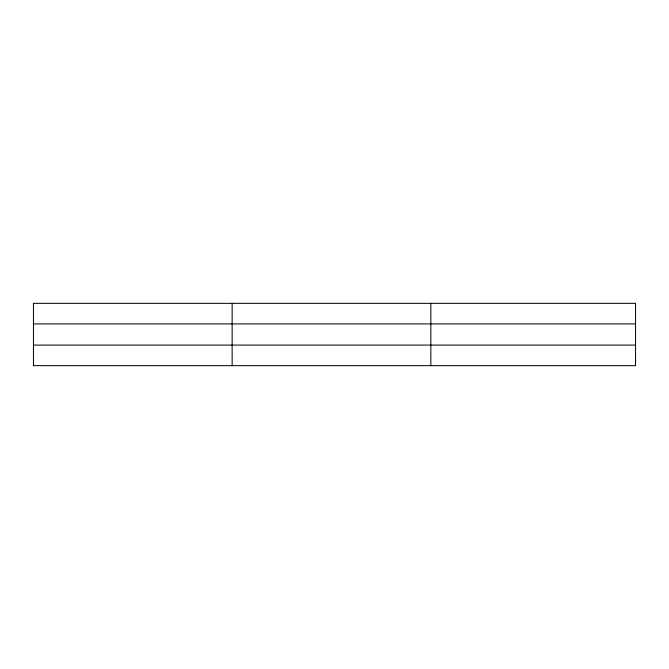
<?xml version="1.0" encoding="UTF-8"?>
<svg xmlns="http://www.w3.org/2000/svg" width="669" height="669" viewBox="0 0 669 669"><rect width="100%" height="100%" fill="white"/><g stroke="black" fill="none" stroke-linecap="round" stroke-linejoin="round"><path stroke-width="1" d="M232.143 365.65L232.143 303.35M430.836 365.65L430.836 303.35M635.55 323.913L635.55 303.35L33.45 303.35L33.45 365.65L635.55 365.65L635.55 323.913L33.45 323.913M33.45 345.087L635.55 345.087"/></g></svg>
